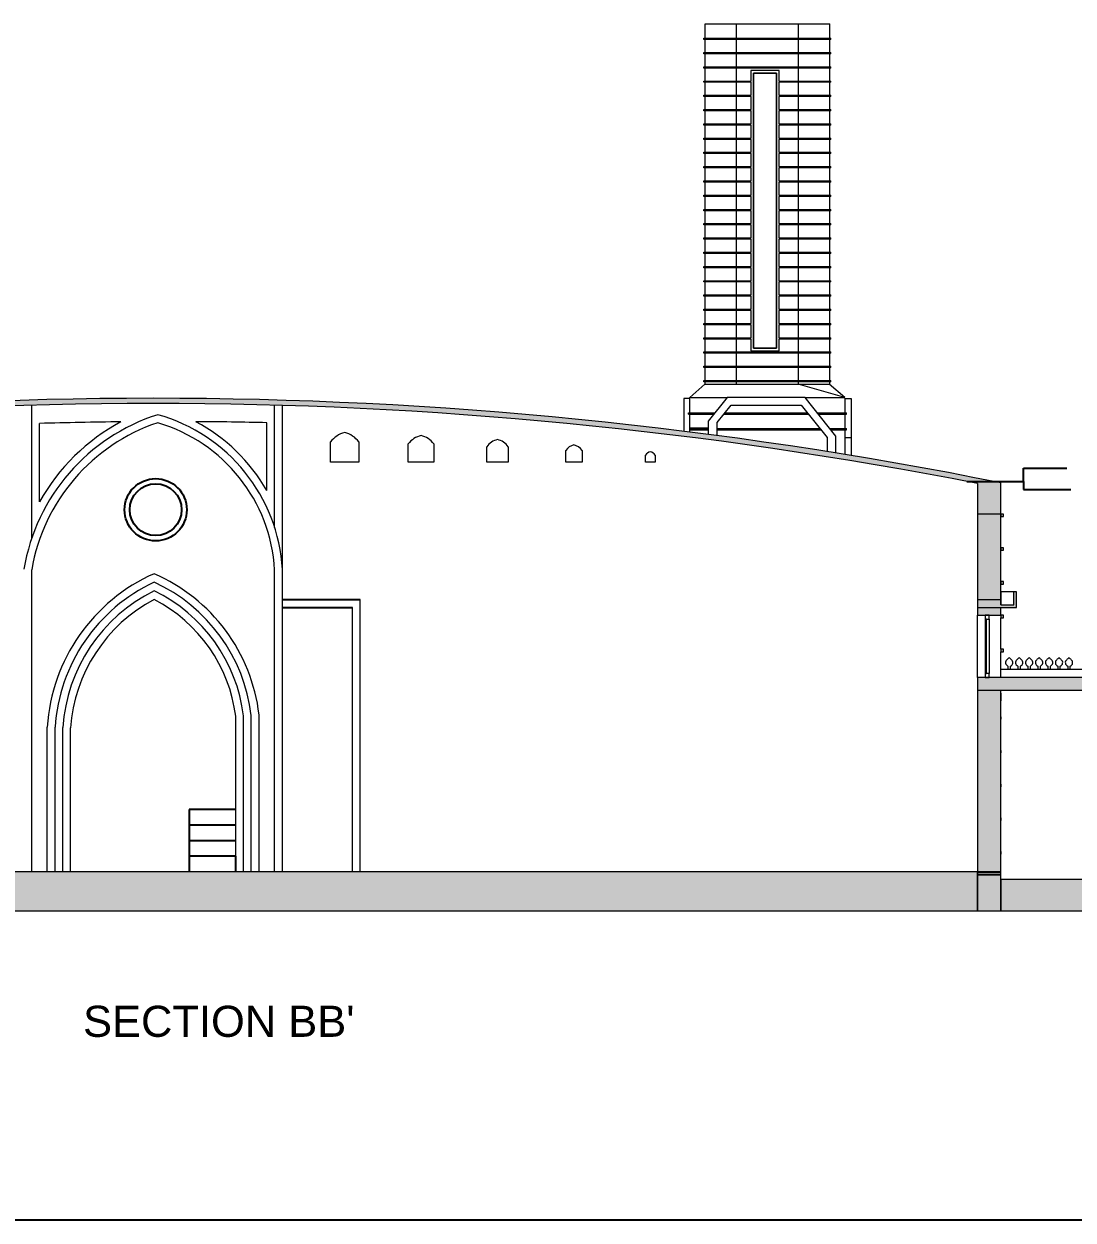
# Model space of a CAD drawing. Header units: inches. Extents: x -6210 to 141093, y -2740 to 21225.
# Drawn here: x 102731 to 103540, y 3540 to 4463 of the extents above; entities that cross this region are included whole.
import ezdxf

# ---------------------------------------------------------------- set-up
doc = ezdxf.new("R2010")
doc.units = ezdxf.units.IN
doc.header["$LTSCALE"] = 100
doc.header["$MEASUREMENT"] = 0
doc.layers.add('1text', color=6, linetype='Continuous')
doc.layers.add('walls', color=1, linetype='Continuous')
for name, color, linetype, true_color in [('BRICK HATCH', 7, 'Continuous', 0xf90105), ('CONCRETE HATCH', 7, 'Continuous', 0xb0b0b0), ('FACADE HTCH', 7, 'Continuous', 0xfafd68), ('FLOOR HATCH', 7, 'Continuous', 0xaef86d)]:
    doc.layers.add(name, color=color, linetype=linetype, true_color=true_color)
doc.styles.get("Standard").update_dxf_attribs({"font": 'arial.ttf', "height": 4})

msp = doc.modelspace()

# ---------------------------------------------------------------- hatches: boundary and pattern name
at = {"layer": 'BRICK HATCH'}
h = msp.add_hatch(color=256, dxfattribs=at)
h.dxf.hatch_style = 1
h.paths.add_polyline_path([(103484.37275, 4085.01568), (103466.37275, 4085.01568), (103466.37275, 4019.01568), (103484.37275, 4019.01568), (103484.37275, 4025.01568)])
h.paths.add_polyline_path([(103484.37275, 3948.91036), (103466.37275, 3948.91036), (103466.37275, 3809.01568), (103484.37275, 3809.01568)])
h.paths.add_polyline_path([(103484.37275, 3803.01568), (103484.37275, 3807.01568), (103466.37275, 3807.01568), (103466.37275, 3779.01568), (103484.37275, 3779.01568)])
at = {"layer": 'CONCRETE HATCH'}
h = msp.add_hatch(color=256, dxfattribs=at)
h.dxf.hatch_style = 1
h.paths.add_polyline_path([(102194.37275, 4108.5161, -0.097105038), (103466.37275, 4108.5161), (103466.37275, 4085.01568), (103484.37275, 4085.01568), (103484.37275, 4109.01568, 0.099784742), (102176.37275, 4109.01568), (102176.37275, 4096.78152), (102176.37275, 4085.01568), (102194.37275, 4085.01568)])
h = msp.add_hatch(color=256, dxfattribs=at)
h.dxf.hatch_style = 1
h.paths.add_polyline_path([(102194.37275, 4019.01568), (102176.37275, 4019.01568), (102176.37275, 4015.01568), (102172.40621, 4015.01568), (102172.40621, 4025.01568), (102170.40621, 4025.01568), (102170.40621, 4013.01568), (102194.37275, 4013.01568)])
h.paths.add_polyline_path([(103496.37275, 4025.01568), (103494.37275, 4025.01568), (103494.37275, 4015.01568), (103484.37275, 4015.01568), (103484.37275, 4019.01568), (103466.37275, 4019.01568), (103466.37275, 4013.01568), (103496.37275, 4013.01568)])
h = msp.add_hatch(color=256, dxfattribs=at)
h.dxf.hatch_style = 1
h.paths.add_polyline_path([(103484.37275, 4013.01568), (103466.37275, 4013.01568), (103466.37275, 4007.01568), (103484.37275, 4007.01568)])
h.paths.add_polyline_path([(102194.37275, 4013.01568), (102176.37275, 4013.01568), (102176.37275, 4007.01568), (102194.37275, 4007.01568)])
h = msp.add_hatch(color=256, dxfattribs=at)
h.dxf.hatch_style = 1
h.paths.add_polyline_path([(103853.37275, 3954.51705), (103852.87457, 3954.51705), (103851.37457, 3954.51705), (103850.37275, 3954.51705), (103850.37275, 3958.91036), (103466.37275, 3958.91036), (103466.37275, 3948.91036), (103853.37275, 3948.91036), (103851.9401, 3949.29936), (103851.9401, 3952.29936), (103853.37275, 3952.29936)])
h = msp.add_hatch(color=256, dxfattribs=at)
h.dxf.hatch_style = 1
h.paths.add_polyline_path([(103484.37275, 3809.01568), (103466.37275, 3809.01568), (103466.37275, 3807.01568), (103484.37275, 3807.01568)])
h.paths.add_polyline_path([(103851.9401, 3802.29936), (103853.37275, 3802.29936), (103853.37275, 3803.01568), (103844.37275, 3803.01568), (103844.37275, 3801.01568), (103851.9401, 3801.01568)])
h.paths.add_polyline_path([(103844.37275, 3801.01568), (103844.37275, 3803.01568), (103843.37275, 3803.01568), (103843.37275, 3788.79936), (103844.37275, 3788.79936)])
h.paths.add_polyline_path([(103853.37275, 3788.79936), (103850.37275, 3788.79936), (103844.37275, 3788.79936), (103844.37275, 3787.29936), (103853.37275, 3787.29936)])
h.paths.add_polyline_path([(103844.37275, 3788.79936), (103843.37275, 3788.79936), (103843.37275, 3787.29936), (103844.37275, 3787.29936)])
at = {"layer": 'FACADE HTCH'}
h = msp.add_hatch(color=256, dxfattribs=at)
h.dxf.hatch_style = 1
h.paths.add_polyline_path([(102176.37275, 3953.01568), (102170.40621, 3953.01568), (102170.40621, 3941.01568), (102176.37275, 3941.01568)])
h.paths.add_polyline_path([(102176.37275, 3954.68577), (102174.2318, 3954.68577), (102174.2318, 3953.01568), (102176.37275, 3953.01568)])
h.paths.add_polyline_path([(102176.37275, 3980.68577), (102174.2318, 3980.68577), (102174.2318, 3978.68577), (102176.37275, 3978.68577)])
h.paths.add_polyline_path([(102176.37275, 4007.01568), (102174.2318, 4007.01568), (102174.2318, 4005.01568), (102176.37275, 4005.01568)])
h.paths.add_polyline_path([(102176.37275, 4033.01568), (102174.2318, 4033.01568), (102174.2318, 4031.01568), (102176.37275, 4031.01568)])
h.paths.add_polyline_path([(102176.37275, 4059.01568), (102174.2318, 4059.01568), (102174.2318, 4057.01568), (102176.37275, 4057.01568)])
h.paths.add_polyline_path([(102176.37275, 4085.01568), (102174.2318, 4085.01568), (102174.2318, 4083.01568), (102176.37275, 4083.01568)])
h.paths.add_polyline_path([(103486.5137, 4085.01568), (103484.37275, 4085.01568), (103484.37275, 4083.01568), (103486.5137, 4083.01568)])
h.paths.add_polyline_path([(103486.5137, 4059.01568), (103484.37275, 4059.01568), (103484.37275, 4057.01568), (103486.5137, 4057.01568)])
h.paths.add_polyline_path([(103486.5137, 4033.01568), (103484.37275, 4033.01568), (103484.37275, 4031.01568), (103486.5137, 4031.01568)])
h.paths.add_polyline_path([(103486.5137, 4007.01568), (103484.37275, 4007.01568), (103484.37275, 4005.01568), (103486.5137, 4005.01568)])
h.paths.add_polyline_path([(103486.5137, 3980.68577), (103484.37275, 3980.68577), (103484.37275, 3978.68577), (103486.5137, 3978.68577)])
at = {"layer": 'FLOOR HATCH'}
h = msp.add_hatch(color=256, dxfattribs=at)
h.dxf.hatch_style = 1
h.paths.add_polyline_path([(103466.37275, 3809.01568), (102194.37275, 3809.01568), (102194.37275, 3779.01568), (103466.37275, 3779.01568)])
h.paths.add_polyline_path([(103843.37275, 3803.01568), (103484.37275, 3803.01568), (103484.37275, 3779.01568), (103844.37275, 3779.01568), (103844.37275, 3787.29936), (103843.37275, 3787.29936)])
h.paths.add_polyline_path([(102176.37275, 3803.01568), (101859.37275, 3803.01568), (101859.37275, 3787.01568), (101858.37275, 3779.01568), (102176.37275, 3779.01568)])

# ---------------------------------------------------------------- linework, layer by layer
msp.add_lwpolyline([(101664.25189, 5114.68925), (104045.85323, 5114.68925), (104045.85323, 3540.36414), (101664.25189, 3540.36414)], close=True)
at = {"layer": '1text'}
for p, q in [((103501.7415, 4110.14591), (103501.7415, 4120.49694)), ((103501.7415, 4120.49694), (103535.29603, 4120.49694)), ((103458.00274, 4110.14591), (103501.7415, 4110.14591)), ((103501.7415, 4110.14591), (103501.7415, 4103.91201)), ((103501.7415, 4103.91201), (103538.28602, 4103.91201))]:
    msp.add_line(p, q, dxfattribs=at)
msp.add_lwpolyline([(103332.44747, 3784.03784, 0, 0, 0), (103332.44747, 3780.45239, 0, 3.58544, 0), (103332.44747, 3784.03784, 3.58544, 3.58544, 0)], format="xyseb", dxfattribs=at)
at = {"layer": 'walls', "linetype": 'Continuous', "lineweight": 0, "extrusion": (0, 1, 0)}
for p, q in [((103256.2814, 4463.01568), (103280.2814, 4463.01568)), ((103256.2814, 4452.01568), (103256.2814, 4463.01568)), ((103274.2814, 4463.12388), (103274.2814, 4463.01568)), ((103280.2814, 4463.01568), (103328.2814, 4463.01568)), ((103280.2814, 4452.01568), (103280.2814, 4463.01568)), ((103328.2814, 4463.01568), (103352.2814, 4463.01568)), ((103328.2814, 4452.01568), (103328.2814, 4463.01568)), ((103334.2814, 4463.12388), (103334.2814, 4463.01568)), ((103352.2814, 4452.01568), (103352.2814, 4463.01568)), ((103255.2814, 4452.01568), (103279.86719, 4452.01568)), ((103255.2814, 4451.01568), (103255.2814, 4452.01568)), ((103279.86719, 4451.01568), (103255.2814, 4451.01568)), ((103256.2814, 4441.01568), (103256.2814, 4451.01568)), ((103279.86719, 4452.01568), (103328.69562, 4452.01568)), ((103279.86719, 4451.01568), (103279.86719, 4452.01568)), ((103328.69562, 4451.01568), (103279.86719, 4451.01568)), ((103280.2814, 4441.01568), (103280.2814, 4451.01568)), ((103328.2814, 4441.01568), (103328.2814, 4451.01568)), ((103328.69562, 4452.01568), (103353.2814, 4452.01568)), ((103328.69562, 4451.01568), (103328.69562, 4452.01568)), ((103353.2814, 4451.01568), (103328.69562, 4451.01568)), ((103352.2814, 4441.01568), (103352.2814, 4451.01568)), ((103353.2814, 4451.01568), (103353.2814, 4452.01568)), ((103255.2814, 4441.01568), (103279.86719, 4441.01568)), ((103255.2814, 4440.01568), (103255.2814, 4441.01568)), ((103279.86719, 4440.01568), (103255.2814, 4440.01568)), ((103256.2814, 4430.01568), (103256.2814, 4440.01568)), ((103279.86719, 4441.01568), (103328.69562, 4441.01568)), ((103279.86719, 4440.01568), (103279.86719, 4441.01568)), ((103328.69562, 4440.01568), (103279.86719, 4440.01568)), ((103280.2814, 4430.01568), (103280.2814, 4440.01568)), ((103328.2814, 4430.01568), (103328.2814, 4440.01568)), ((103328.69562, 4441.01568), (103353.2814, 4441.01568)), ((103328.69562, 4440.01568), (103328.69562, 4441.01568)), ((103353.2814, 4440.01568), (103328.69562, 4440.01568)), ((103352.2814, 4430.01568), (103352.2814, 4440.01568)), ((103353.2814, 4440.01568), (103353.2814, 4441.01568)), ((103255.2814, 4430.01568), (103279.86719, 4430.01568)), ((103255.2814, 4429.01568), (103255.2814, 4430.01568)), ((103279.86719, 4429.01568), (103255.2814, 4429.01568)), ((103256.2814, 4419.01568), (103256.2814, 4429.01568)), ((103279.86719, 4430.01568), (103328.69562, 4430.01568)), ((103279.86719, 4429.01568), (103279.86719, 4430.01568)), ((103328.69562, 4429.01568), (103279.86719, 4429.01568)), ((103280.2814, 4419.01568), (103280.2814, 4429.01568)), ((103328.2814, 4419.01568), (103328.2814, 4429.01568)), ((103328.69562, 4430.01568), (103353.2814, 4430.01568)), ((103328.69562, 4429.01568), (103328.69562, 4430.01568)), ((103353.2814, 4429.01568), (103328.69562, 4429.01568)), ((103352.2814, 4419.01568), (103352.2814, 4429.01568)), ((103353.2814, 4429.01568), (103353.2814, 4430.01568)), ((103313.23571, 4427.01568), (103291.56553, 4427.01568)), ((103291.56553, 4427.01568), (103291.56553, 4419.01568)), ((103293.56553, 4425.01568), (103311.23571, 4425.01568)), ((103293.56553, 4213.01568), (103293.56553, 4425.01568)), ((103311.23571, 4425.01568), (103293.56553, 4425.01568)), ((103293.56553, 4425.01568), (103293.56553, 4213.01568)), ((103311.23571, 4425.01568), (103311.23571, 4213.01568)), ((103311.23571, 4213.01568), (103311.23571, 4425.01568)), ((103313.23571, 4419.01568), (103313.23571, 4427.01568)), ((103255.2814, 4418.01568), (103255.2814, 4419.01568)), ((103255.2814, 4419.01568), (103279.86719, 4419.01568)), ((103279.86719, 4418.01568), (103255.2814, 4418.01568)), ((103256.2814, 4408.01568), (103256.2814, 4418.01568)), ((103279.86719, 4418.01568), (103279.86719, 4419.01568)), ((103279.86719, 4419.01568), (103291.56553, 4419.01568)), ((103291.56553, 4418.01568), (103279.86719, 4418.01568)), ((103280.2814, 4408.01568), (103280.2814, 4418.01568)), ((103291.56553, 4418.01568), (103291.56553, 4419.01568)), ((103291.56553, 4418.01568), (103291.56553, 4408.01568)), ((103313.23571, 4419.01568), (103328.69562, 4419.01568)), ((103313.23571, 4419.01568), (103313.23571, 4418.01568)), ((103328.69562, 4418.01568), (103313.23571, 4418.01568)), ((103313.23571, 4408.01568), (103313.23571, 4418.01568)), ((103328.2814, 4408.01568), (103328.2814, 4418.01568)), ((103328.69562, 4419.01568), (103353.2814, 4419.01568)), ((103328.69562, 4418.01568), (103328.69562, 4419.01568)), ((103353.2814, 4418.01568), (103328.69562, 4418.01568)), ((103352.2814, 4408.01568), (103352.2814, 4418.01568)), ((103353.2814, 4418.01568), (103353.2814, 4419.01568)), ((103255.2814, 4407.01568), (103255.2814, 4408.01568)), ((103255.2814, 4408.01568), (103279.86719, 4408.01568)), ((103279.86719, 4407.01568), (103255.2814, 4407.01568)), ((103256.2814, 4397.01568), (103256.2814, 4407.01568)), ((103279.86719, 4407.01568), (103279.86719, 4408.01568)), ((103279.86719, 4408.01568), (103291.56553, 4408.01568)), ((103291.56553, 4407.01568), (103279.86719, 4407.01568)), ((103280.2814, 4397.01568), (103280.2814, 4407.01568)), ((103291.56553, 4407.01568), (103291.56553, 4408.01568)), ((103291.56553, 4407.01568), (103291.56553, 4397.01568)), ((103313.23571, 4408.01568), (103328.69562, 4408.01568)), ((103313.23571, 4408.01568), (103313.23571, 4407.01568)), ((103328.69562, 4407.01568), (103313.23571, 4407.01568)), ((103313.23571, 4397.01568), (103313.23571, 4407.01568)), ((103328.2814, 4397.01568), (103328.2814, 4407.01568)), ((103328.69562, 4408.01568), (103353.2814, 4408.01568)), ((103328.69562, 4407.01568), (103328.69562, 4408.01568)), ((103353.2814, 4407.01568), (103328.69562, 4407.01568)), ((103352.2814, 4397.01568), (103352.2814, 4407.01568)), ((103353.2814, 4407.01568), (103353.2814, 4408.01568)), ((103255.2814, 4396.01568), (103255.2814, 4397.01568)), ((103255.2814, 4397.01568), (103279.86719, 4397.01568)), ((103279.86719, 4396.01568), (103255.2814, 4396.01568)), ((103256.2814, 4386.01568), (103256.2814, 4396.01568)), ((103279.86719, 4396.01568), (103279.86719, 4397.01568)), ((103279.86719, 4397.01568), (103291.56553, 4397.01568)), ((103291.56553, 4396.01568), (103279.86719, 4396.01568)), ((103280.2814, 4386.01568), (103280.2814, 4396.01568)), ((103291.56553, 4396.01568), (103291.56553, 4397.01568)), ((103291.56553, 4396.01568), (103291.56553, 4386.01568)), ((103313.23571, 4397.01568), (103328.69562, 4397.01568)), ((103313.23571, 4397.01568), (103313.23571, 4396.01568)), ((103328.69562, 4396.01568), (103313.23571, 4396.01568)), ((103313.23571, 4386.01568), (103313.23571, 4396.01568)), ((103328.2814, 4386.01568), (103328.2814, 4396.01568)), ((103328.69562, 4397.01568), (103353.2814, 4397.01568)), ((103328.69562, 4396.01568), (103328.69562, 4397.01568)), ((103353.2814, 4396.01568), (103328.69562, 4396.01568)), ((103352.2814, 4386.01568), (103352.2814, 4396.01568)), ((103353.2814, 4396.01568), (103353.2814, 4397.01568)), ((103255.2814, 4385.01568), (103255.2814, 4386.01568)), ((103255.2814, 4386.01568), (103279.86719, 4386.01568)), ((103279.86719, 4385.01568), (103255.2814, 4385.01568)), ((103256.2814, 4375.01568), (103256.2814, 4385.01568)), ((103279.86719, 4385.01568), (103279.86719, 4386.01568)), ((103279.86719, 4386.01568), (103291.56553, 4386.01568)), ((103291.56553, 4385.01568), (103279.86719, 4385.01568)), ((103280.2814, 4375.01568), (103280.2814, 4385.01568)), ((103291.56553, 4385.01568), (103291.56553, 4386.01568)), ((103291.56553, 4385.01568), (103291.56553, 4375.01568)), ((103313.23571, 4386.01568), (103328.69562, 4386.01568)), ((103313.23571, 4386.01568), (103313.23571, 4385.01568)), ((103328.69562, 4385.01568), (103313.23571, 4385.01568)), ((103313.23571, 4375.01568), (103313.23571, 4385.01568)), ((103328.2814, 4375.01568), (103328.2814, 4385.01568)), ((103328.69562, 4386.01568), (103353.2814, 4386.01568)), ((103328.69562, 4385.01568), (103328.69562, 4386.01568)), ((103353.2814, 4385.01568), (103328.69562, 4385.01568)), ((103352.2814, 4375.01568), (103352.2814, 4385.01568)), ((103353.2814, 4385.01568), (103353.2814, 4386.01568)), ((103255.2814, 4374.01568), (103255.2814, 4375.01568)), ((103255.2814, 4375.01568), (103279.86719, 4375.01568)), ((103279.86719, 4374.01568), (103255.2814, 4374.01568)), ((103256.2814, 4364.01568), (103256.2814, 4374.01568)), ((103279.86719, 4374.01568), (103279.86719, 4375.01568)), ((103279.86719, 4375.01568), (103291.56553, 4375.01568)), ((103291.56553, 4374.01568), (103279.86719, 4374.01568)), ((103280.2814, 4364.01568), (103280.2814, 4374.01568)), ((103291.56553, 4374.01568), (103291.56553, 4375.01568)), ((103291.56553, 4374.01568), (103291.56553, 4364.01568)), ((103313.23571, 4375.01568), (103328.69562, 4375.01568)), ((103313.23571, 4375.01568), (103313.23571, 4374.01568)), ((103328.69562, 4374.01568), (103313.23571, 4374.01568)), ((103313.23571, 4364.01568), (103313.23571, 4374.01568)), ((103328.2814, 4364.01568), (103328.2814, 4374.01568)), ((103328.69562, 4375.01568), (103353.2814, 4375.01568)), ((103328.69562, 4374.01568), (103328.69562, 4375.01568)), ((103353.2814, 4374.01568), (103328.69562, 4374.01568)), ((103352.2814, 4364.01568), (103352.2814, 4374.01568)), ((103353.2814, 4374.01568), (103353.2814, 4375.01568)), ((103255.2814, 4363.01568), (103255.2814, 4364.01568)), ((103255.2814, 4364.01568), (103279.86719, 4364.01568)), ((103279.86719, 4363.01568), (103255.2814, 4363.01568)), ((103256.2814, 4353.01568), (103256.2814, 4363.01568)), ((103279.86719, 4363.01568), (103279.86719, 4364.01568)), ((103279.86719, 4364.01568), (103291.56553, 4364.01568)), ((103291.56553, 4363.01568), (103279.86719, 4363.01568)), ((103280.2814, 4353.01568), (103280.2814, 4363.01568)), ((103291.56553, 4363.01568), (103291.56553, 4364.01568)), ((103291.56553, 4363.01568), (103291.56553, 4353.01568)), ((103313.23571, 4364.01568), (103328.69562, 4364.01568)), ((103313.23571, 4364.01568), (103313.23571, 4363.01568)), ((103328.69562, 4363.01568), (103313.23571, 4363.01568)), ((103313.23571, 4353.01568), (103313.23571, 4363.01568)), ((103328.2814, 4353.01568), (103328.2814, 4363.01568)), ((103328.69562, 4364.01568), (103353.2814, 4364.01568)), ((103328.69562, 4363.01568), (103328.69562, 4364.01568)), ((103353.2814, 4363.01568), (103328.69562, 4363.01568)), ((103352.2814, 4353.01568), (103352.2814, 4363.01568)), ((103353.2814, 4363.01568), (103353.2814, 4364.01568)), ((103255.2814, 4352.01568), (103255.2814, 4353.01568)), ((103255.2814, 4353.01568), (103279.86719, 4353.01568)), ((103279.86719, 4352.01568), (103255.2814, 4352.01568)), ((103256.2814, 4342.01568), (103256.2814, 4352.01568)), ((103279.86719, 4352.01568), (103279.86719, 4353.01568)), ((103279.86719, 4353.01568), (103291.56553, 4353.01568)), ((103291.56553, 4352.01568), (103279.86719, 4352.01568)), ((103280.2814, 4342.01568), (103280.2814, 4352.01568)), ((103291.56553, 4352.01568), (103291.56553, 4353.01568)), ((103291.56553, 4352.01568), (103291.56553, 4342.01568)), ((103313.23571, 4353.01568), (103328.69562, 4353.01568)), ((103313.23571, 4353.01568), (103313.23571, 4352.01568)), ((103328.69562, 4352.01568), (103313.23571, 4352.01568)), ((103313.23571, 4342.01568), (103313.23571, 4352.01568)), ((103328.2814, 4342.01568), (103328.2814, 4352.01568)), ((103328.69562, 4353.01568), (103353.2814, 4353.01568)), ((103328.69562, 4352.01568), (103328.69562, 4353.01568)), ((103353.2814, 4352.01568), (103328.69562, 4352.01568)), ((103352.2814, 4342.01568), (103352.2814, 4352.01568)), ((103353.2814, 4352.01568), (103353.2814, 4353.01568)), ((103255.2814, 4341.01568), (103255.2814, 4342.01568)), ((103255.2814, 4342.01568), (103279.86719, 4342.01568)), ((103279.86719, 4341.01568), (103255.2814, 4341.01568)), ((103256.2814, 4331.01568), (103256.2814, 4341.01568)), ((103279.86719, 4341.01568), (103279.86719, 4342.01568)), ((103279.86719, 4342.01568), (103291.56553, 4342.01568)), ((103291.56553, 4341.01568), (103279.86719, 4341.01568)), ((103280.2814, 4331.01568), (103280.2814, 4341.01568)), ((103291.56553, 4341.01568), (103291.56553, 4342.01568)), ((103291.56553, 4341.01568), (103291.56553, 4331.01568)), ((103313.23571, 4342.01568), (103328.69562, 4342.01568)), ((103313.23571, 4342.01568), (103313.23571, 4341.01568)), ((103328.69562, 4341.01568), (103313.23571, 4341.01568)), ((103313.23571, 4331.01568), (103313.23571, 4341.01568)), ((103328.2814, 4331.01568), (103328.2814, 4341.01568)), ((103328.69562, 4342.01568), (103353.2814, 4342.01568)), ((103328.69562, 4341.01568), (103328.69562, 4342.01568)), ((103353.2814, 4341.01568), (103328.69562, 4341.01568)), ((103352.2814, 4331.01568), (103352.2814, 4341.01568)), ((103353.2814, 4341.01568), (103353.2814, 4342.01568)), ((103255.2814, 4330.01568), (103255.2814, 4331.01568)), ((103255.2814, 4331.01568), (103279.86719, 4331.01568)), ((103279.86719, 4330.01568), (103255.2814, 4330.01568)), ((103256.2814, 4320.01568), (103256.2814, 4330.01568)), ((103279.86719, 4330.01568), (103279.86719, 4331.01568)), ((103279.86719, 4331.01568), (103291.56553, 4331.01568)), ((103291.56553, 4330.01568), (103279.86719, 4330.01568)), ((103280.2814, 4320.01568), (103280.2814, 4330.01568)), ((103291.56553, 4330.01568), (103291.56553, 4331.01568)), ((103291.56553, 4330.01568), (103291.56553, 4320.01568)), ((103313.23571, 4331.01568), (103328.69562, 4331.01568)), ((103313.23571, 4331.01568), (103313.23571, 4330.01568)), ((103328.69562, 4330.01568), (103313.23571, 4330.01568)), ((103313.23571, 4320.01568), (103313.23571, 4330.01568)), ((103328.2814, 4320.01568), (103328.2814, 4330.01568)), ((103328.69562, 4331.01568), (103353.2814, 4331.01568)), ((103328.69562, 4330.01568), (103328.69562, 4331.01568)), ((103353.2814, 4330.01568), (103328.69562, 4330.01568)), ((103352.2814, 4320.01568), (103352.2814, 4330.01568)), ((103353.2814, 4330.01568), (103353.2814, 4331.01568)), ((103255.2814, 4319.01568), (103255.2814, 4320.01568)), ((103255.2814, 4320.01568), (103279.86719, 4320.01568)), ((103279.86719, 4319.01568), (103255.2814, 4319.01568)), ((103256.2814, 4309.01568), (103256.2814, 4319.01568)), ((103279.86719, 4319.01568), (103279.86719, 4320.01568)), ((103279.86719, 4320.01568), (103291.56553, 4320.01568)), ((103291.56553, 4319.01568), (103279.86719, 4319.01568)), ((103280.2814, 4309.01568), (103280.2814, 4319.01568)), ((103291.56553, 4319.01568), (103291.56553, 4320.01568)), ((103291.56553, 4319.01568), (103291.56553, 4309.01568)), ((103313.23571, 4320.01568), (103328.69562, 4320.01568)), ((103313.23571, 4320.01568), (103313.23571, 4319.01568)), ((103328.69562, 4319.01568), (103313.23571, 4319.01568)), ((103313.23571, 4309.01568), (103313.23571, 4319.01568)), ((103328.2814, 4309.01568), (103328.2814, 4319.01568)), ((103328.69562, 4320.01568), (103353.2814, 4320.01568)), ((103328.69562, 4319.01568), (103328.69562, 4320.01568)), ((103353.2814, 4319.01568), (103328.69562, 4319.01568)), ((103352.2814, 4309.01568), (103352.2814, 4319.01568)), ((103353.2814, 4319.01568), (103353.2814, 4320.01568)), ((103255.2814, 4308.01568), (103255.2814, 4309.01568)), ((103255.2814, 4309.01568), (103279.86719, 4309.01568)), ((103279.86719, 4308.01568), (103255.2814, 4308.01568)), ((103256.2814, 4298.01568), (103256.2814, 4308.01568)), ((103279.86719, 4308.01568), (103279.86719, 4309.01568)), ((103279.86719, 4309.01568), (103291.56553, 4309.01568)), ((103291.56553, 4308.01568), (103279.86719, 4308.01568)), ((103280.2814, 4298.01568), (103280.2814, 4308.01568)), ((103291.56553, 4308.01568), (103291.56553, 4309.01568)), ((103291.56553, 4308.01568), (103291.56553, 4298.01568)), ((103313.23571, 4309.01568), (103328.69562, 4309.01568)), ((103313.23571, 4309.01568), (103313.23571, 4308.01568)), ((103328.69562, 4308.01568), (103313.23571, 4308.01568)), ((103313.23571, 4298.01568), (103313.23571, 4308.01568)), ((103328.2814, 4298.01568), (103328.2814, 4308.01568)), ((103328.69562, 4309.01568), (103353.2814, 4309.01568)), ((103328.69562, 4308.01568), (103328.69562, 4309.01568)), ((103353.2814, 4308.01568), (103328.69562, 4308.01568)), ((103352.2814, 4298.01568), (103352.2814, 4308.01568)), ((103353.2814, 4308.01568), (103353.2814, 4309.01568)), ((103255.2814, 4297.01568), (103255.2814, 4298.01568)), ((103255.2814, 4298.01568), (103279.86719, 4298.01568)), ((103279.86719, 4297.01568), (103255.2814, 4297.01568)), ((103256.2814, 4287.01568), (103256.2814, 4297.01568)), ((103279.86719, 4297.01568), (103279.86719, 4298.01568)), ((103279.86719, 4298.01568), (103291.56553, 4298.01568)), ((103291.56553, 4297.01568), (103279.86719, 4297.01568)), ((103280.2814, 4287.01568), (103280.2814, 4297.01568)), ((103291.56553, 4297.01568), (103291.56553, 4298.01568)), ((103291.56553, 4297.01568), (103291.56553, 4287.01568)), ((103313.23571, 4298.01568), (103328.69562, 4298.01568)), ((103313.23571, 4298.01568), (103313.23571, 4297.01568)), ((103328.69562, 4297.01568), (103313.23571, 4297.01568)), ((103313.23571, 4287.01568), (103313.23571, 4297.01568)), ((103328.2814, 4287.01568), (103328.2814, 4297.01568)), ((103328.69562, 4298.01568), (103353.2814, 4298.01568)), ((103328.69562, 4297.01568), (103328.69562, 4298.01568)), ((103353.2814, 4297.01568), (103328.69562, 4297.01568)), ((103352.2814, 4287.01568), (103352.2814, 4297.01568)), ((103353.2814, 4297.01568), (103353.2814, 4298.01568)), ((103255.2814, 4286.01568), (103255.2814, 4287.01568)), ((103255.2814, 4287.01568), (103279.86719, 4287.01568)), ((103279.86719, 4286.01568), (103255.2814, 4286.01568)), ((103256.2814, 4276.01568), (103256.2814, 4286.01568)), ((103279.86719, 4286.01568), (103279.86719, 4287.01568)), ((103279.86719, 4287.01568), (103291.56553, 4287.01568)), ((103291.56553, 4286.01568), (103279.86719, 4286.01568)), ((103280.2814, 4276.01568), (103280.2814, 4286.01568)), ((103291.56553, 4286.01568), (103291.56553, 4287.01568)), ((103291.56553, 4286.01568), (103291.56553, 4276.01568)), ((103313.23571, 4287.01568), (103328.69562, 4287.01568)), ((103313.23571, 4287.01568), (103313.23571, 4286.01568)), ((103328.69562, 4286.01568), (103313.23571, 4286.01568)), ((103313.23571, 4276.01568), (103313.23571, 4286.01568)), ((103328.2814, 4276.01568), (103328.2814, 4286.01568)), ((103328.69562, 4287.01568), (103353.2814, 4287.01568)), ((103328.69562, 4286.01568), (103328.69562, 4287.01568)), ((103353.2814, 4286.01568), (103328.69562, 4286.01568)), ((103352.2814, 4276.01568), (103352.2814, 4286.01568)), ((103353.2814, 4286.01568), (103353.2814, 4287.01568)), ((103255.2814, 4275.01568), (103255.2814, 4276.01568)), ((103255.2814, 4276.01568), (103279.86719, 4276.01568)), ((103279.86719, 4275.01568), (103255.2814, 4275.01568)), ((103256.2814, 4265.01568), (103256.2814, 4275.01568)), ((103279.86719, 4275.01568), (103279.86719, 4276.01568)), ((103279.86719, 4276.01568), (103291.56553, 4276.01568)), ((103291.56553, 4275.01568), (103279.86719, 4275.01568)), ((103280.2814, 4265.01568), (103280.2814, 4275.01568)), ((103291.56553, 4275.01568), (103291.56553, 4276.01568)), ((103291.56553, 4275.01568), (103291.56553, 4265.01568)), ((103313.23571, 4276.01568), (103328.69562, 4276.01568)), ((103313.23571, 4276.01568), (103313.23571, 4275.01568)), ((103328.69562, 4275.01568), (103313.23571, 4275.01568)), ((103313.23571, 4265.01568), (103313.23571, 4275.01568)), ((103328.2814, 4265.01568), (103328.2814, 4275.01568)), ((103328.69562, 4276.01568), (103353.2814, 4276.01568)), ((103328.69562, 4275.01568), (103328.69562, 4276.01568)), ((103353.2814, 4275.01568), (103328.69562, 4275.01568)), ((103352.2814, 4265.01568), (103352.2814, 4275.01568)), ((103353.2814, 4275.01568), (103353.2814, 4276.01568)), ((103255.2814, 4264.01568), (103255.2814, 4265.01568)), ((103255.2814, 4265.01568), (103279.86719, 4265.01568)), ((103279.86719, 4264.01568), (103255.2814, 4264.01568)), ((103256.2814, 4254.01568), (103256.2814, 4264.01568)), ((103279.86719, 4264.01568), (103279.86719, 4265.01568)), ((103279.86719, 4265.01568), (103291.56553, 4265.01568)), ((103291.56553, 4264.01568), (103279.86719, 4264.01568)), ((103280.2814, 4254.01568), (103280.2814, 4264.01568)), ((103291.56553, 4264.01568), (103291.56553, 4265.01568)), ((103291.56553, 4264.01568), (103291.56553, 4254.01568)), ((103313.23571, 4265.01568), (103328.69562, 4265.01568)), ((103313.23571, 4265.01568), (103313.23571, 4264.01568)), ((103328.69562, 4264.01568), (103313.23571, 4264.01568)), ((103313.23571, 4254.01568), (103313.23571, 4264.01568)), ((103328.2814, 4254.01568), (103328.2814, 4264.01568)), ((103328.69562, 4265.01568), (103353.2814, 4265.01568)), ((103328.69562, 4264.01568), (103328.69562, 4265.01568)), ((103353.2814, 4264.01568), (103328.69562, 4264.01568)), ((103352.2814, 4254.01568), (103352.2814, 4264.01568)), ((103353.2814, 4264.01568), (103353.2814, 4265.01568)), ((103255.2814, 4253.01568), (103255.2814, 4254.01568)), ((103255.2814, 4254.01568), (103279.86719, 4254.01568)), ((103279.86719, 4253.01568), (103279.86719, 4254.01568)), ((103279.86719, 4254.01568), (103291.56553, 4254.01568)), ((103291.56553, 4253.01568), (103291.56553, 4254.01568)), ((103313.23571, 4254.01568), (103328.69562, 4254.01568)), ((103313.23571, 4254.01568), (103313.23571, 4253.01568)), ((103328.69562, 4254.01568), (103353.2814, 4254.01568)), ((103328.69562, 4253.01568), (103328.69562, 4254.01568)), ((103353.2814, 4253.01568), (103353.2814, 4254.01568)), ((103279.86719, 4253.01568), (103255.2814, 4253.01568)), ((103256.2814, 4243.01568), (103256.2814, 4253.01568)), ((103291.56553, 4253.01568), (103279.86719, 4253.01568)), ((103280.2814, 4243.01568), (103280.2814, 4253.01568)), ((103291.56553, 4253.01568), (103291.56553, 4243.01568)), ((103328.69562, 4253.01568), (103313.23571, 4253.01568)), ((103313.23571, 4243.01568), (103313.23571, 4253.01568)), ((103328.2814, 4243.01568), (103328.2814, 4253.01568)), ((103353.2814, 4253.01568), (103328.69562, 4253.01568)), ((103352.2814, 4243.01568), (103352.2814, 4253.01568)), ((103255.2814, 4242.01568), (103255.2814, 4243.01568)), ((103255.2814, 4243.01568), (103279.86719, 4243.01568)), ((103279.86719, 4242.01568), (103255.2814, 4242.01568)), ((103256.2814, 4232.01568), (103256.2814, 4242.01568)), ((103279.86719, 4242.01568), (103279.86719, 4243.01568)), ((103279.86719, 4243.01568), (103291.56553, 4243.01568)), ((103291.56553, 4242.01568), (103279.86719, 4242.01568)), ((103280.2814, 4232.01568), (103280.2814, 4242.01568)), ((103291.56553, 4242.01568), (103291.56553, 4243.01568)), ((103291.56553, 4242.01568), (103291.56553, 4232.01568)), ((103313.23571, 4243.01568), (103328.69562, 4243.01568)), ((103313.23571, 4243.01568), (103313.23571, 4242.01568)), ((103328.69562, 4242.01568), (103313.23571, 4242.01568)), ((103313.23571, 4232.01568), (103313.23571, 4242.01568)), ((103328.2814, 4232.01568), (103328.2814, 4242.01568)), ((103328.69562, 4243.01568), (103353.2814, 4243.01568)), ((103328.69562, 4242.01568), (103328.69562, 4243.01568)), ((103353.2814, 4242.01568), (103328.69562, 4242.01568)), ((103352.2814, 4232.01568), (103352.2814, 4242.01568)), ((103353.2814, 4242.01568), (103353.2814, 4243.01568)), ((103255.2814, 4231.01568), (103255.2814, 4232.01568)), ((103255.2814, 4232.01568), (103279.86719, 4232.01568)), ((103279.86719, 4231.01568), (103255.2814, 4231.01568)), ((103256.2814, 4221.01568), (103256.2814, 4231.01568)), ((103279.86719, 4231.01568), (103279.86719, 4232.01568)), ((103279.86719, 4232.01568), (103291.56553, 4232.01568)), ((103291.56553, 4231.01568), (103279.86719, 4231.01568)), ((103280.2814, 4221.01568), (103280.2814, 4231.01568)), ((103291.56553, 4231.01568), (103291.56553, 4232.01568)), ((103291.56553, 4231.01568), (103291.56553, 4221.01568)), ((103313.23571, 4232.01568), (103328.69562, 4232.01568)), ((103313.23571, 4232.01568), (103313.23571, 4231.01568)), ((103328.69562, 4231.01568), (103313.23571, 4231.01568)), ((103313.23571, 4221.01568), (103313.23571, 4231.01568)), ((103328.2814, 4221.01568), (103328.2814, 4231.01568)), ((103328.69562, 4232.01568), (103353.2814, 4232.01568)), ((103328.69562, 4231.01568), (103328.69562, 4232.01568)), ((103353.2814, 4231.01568), (103328.69562, 4231.01568)), ((103352.2814, 4221.01568), (103352.2814, 4231.01568)), ((103353.2814, 4231.01568), (103353.2814, 4232.01568)), ((103255.2814, 4220.01568), (103255.2814, 4221.01568)), ((103255.2814, 4221.01568), (103279.86719, 4221.01568)), ((103279.86719, 4220.01568), (103255.2814, 4220.01568)), ((103256.2814, 4210.01568), (103256.2814, 4220.01568)), ((103279.86719, 4220.01568), (103279.86719, 4221.01568)), ((103279.86719, 4221.01568), (103291.56553, 4221.01568)), ((103291.56553, 4220.01568), (103279.86719, 4220.01568)), ((103280.2814, 4210.01568), (103280.2814, 4220.01568)), ((103291.56553, 4220.01568), (103291.56553, 4221.01568)), ((103291.56553, 4220.01568), (103291.56553, 4211.01568)), ((103313.23571, 4221.01568), (103328.69562, 4221.01568)), ((103313.23571, 4221.01568), (103313.23571, 4220.01568)), ((103328.69562, 4220.01568), (103313.23571, 4220.01568)), ((103313.23571, 4211.01568), (103313.23571, 4220.01568)), ((103328.2814, 4210.01568), (103328.2814, 4220.01568)), ((103328.69562, 4221.01568), (103353.2814, 4221.01568)), ((103328.69562, 4220.01568), (103328.69562, 4221.01568)), ((103353.2814, 4220.01568), (103328.69562, 4220.01568)), ((103352.2814, 4210.01568), (103352.2814, 4220.01568)), ((103353.2814, 4220.01568), (103353.2814, 4221.01568)), ((103255.2814, 4210.01568), (103279.86719, 4210.01568)), ((103255.2814, 4209.01568), (103255.2814, 4210.01568)), ((103279.86719, 4209.01568), (103255.2814, 4209.01568)), ((103256.2814, 4199.01568), (103256.2814, 4209.01568)), ((103279.86719, 4210.01568), (103328.69562, 4210.01568)), ((103279.86719, 4209.01568), (103279.86719, 4210.01568)), ((103328.69562, 4209.01568), (103279.86719, 4209.01568)), ((103280.2814, 4199.01568), (103280.2814, 4209.01568)), ((103291.56553, 4211.01568), (103313.23571, 4211.01568)), ((103311.23571, 4213.01568), (103293.56553, 4213.01568)), ((103293.56553, 4213.01568), (103311.23571, 4213.01568)), ((103328.2814, 4199.01568), (103328.2814, 4209.01568)), ((103328.69562, 4210.01568), (103353.2814, 4210.01568)), ((103328.69562, 4209.01568), (103328.69562, 4210.01568)), ((103353.2814, 4209.01568), (103328.69562, 4209.01568)), ((103352.2814, 4199.01568), (103352.2814, 4209.01568)), ((103353.2814, 4209.01568), (103353.2814, 4210.01568)), ((103255.2814, 4199.01568), (103279.86719, 4199.01568)), ((103255.2814, 4198.01568), (103255.2814, 4199.01568)), ((103279.86719, 4199.01568), (103328.69562, 4199.01568)), ((103279.86719, 4198.01568), (103279.86719, 4199.01568)), ((103328.69562, 4199.01568), (103353.2814, 4199.01568)), ((103328.69562, 4198.01568), (103328.69562, 4199.01568)), ((103353.2814, 4198.01568), (103353.2814, 4199.01568)), ((103279.86719, 4198.01568), (103255.2814, 4198.01568)), ((103256.2814, 4188.01568), (103256.2814, 4198.01568)), ((103328.69562, 4198.01568), (103279.86719, 4198.01568)), ((103280.2814, 4188.01568), (103280.2814, 4198.01568)), ((103328.2814, 4188.01568), (103328.2814, 4198.01568)), ((103353.2814, 4198.01568), (103328.69562, 4198.01568)), ((103352.2814, 4188.01568), (103352.2814, 4198.01568)), ((103244.2814, 4175.01568), (103255.92488, 4185.1062)), ((103255.2814, 4188.01568), (103279.86719, 4188.01568)), ((103255.2814, 4187.01568), (103255.2814, 4188.01568)), ((103279.86719, 4187.01568), (103255.2814, 4187.01568)), ((103255.92488, 4185.1062), (103279.71032, 4185.1062)), ((103256.2814, 4185.1062), (103256.2814, 4187.01568)), ((103279.86719, 4188.01568), (103328.69562, 4188.01568)), ((103279.86719, 4187.01568), (103279.86719, 4188.01568)), ((103328.69562, 4187.01568), (103279.86719, 4187.01568)), ((103280.2814, 4185.1062), (103280.2814, 4187.01568)), ((103280.60538, 4185.1062), (103327.92488, 4185.1062)), ((103363.98851, 4175.01568), (103327.92488, 4185.1062)), ((103327.92488, 4185.1062), (103351.92488, 4185.1062)), ((103328.2814, 4185.1062), (103328.2814, 4187.01568)), ((103328.69562, 4188.01568), (103353.2814, 4188.01568)), ((103328.69562, 4187.01568), (103328.69562, 4188.01568)), ((103353.2814, 4187.01568), (103328.69562, 4187.01568)), ((103363.98851, 4175.01568), (103351.92488, 4185.1062)), ((103352.2814, 4184.80799), (103352.2814, 4187.01568)), ((103353.2814, 4187.01568), (103353.2814, 4188.01568)), ((103239.7814, 4174.01568), (103239.7814, 4148.85532)), ((103244.2814, 4174.01568), (103239.7814, 4174.01568)), ((103244.2814, 4163.01568), (103244.2814, 4175.01568)), ((103245.26241, 4175.01568), (103273.2814, 4175.01568)), ((103273.2814, 4175.01568), (103258.64955, 4156.56668)), ((103333.2814, 4175.01568), (103273.2814, 4175.01568)), ((103357.07431, 4145.01568), (103333.2814, 4175.01568)), ((103333.2814, 4175.01568), (103363.98851, 4175.01568)), ((103363.98851, 4174.30858), (103362.2814, 4175.01568)), ((103364.2814, 4174.01568), (103363.98851, 4174.30858)), ((103364.2814, 4174.01568), (103368.7814, 4174.01568)), ((103364.2814, 4163.01568), (103364.2814, 4174.01568)), ((103368.7814, 4174.01568), (103368.7814, 4144.01568)), ((102736.65408, 4066.30998), (102736.65408, 4168.94614)), ((102924.09142, 4074.56399), (102924.09142, 4168.94614)), ((102930.09142, 3809.01568), (102930.09142, 4168.77052)), ((103243.2814, 4163.01568), (103263.76424, 4163.01568)), ((103243.2814, 4162.01568), (103243.2814, 4163.01568)), ((103243.2814, 4162.01568), (103262.97114, 4162.01568)), ((103244.2814, 4148.29123), (103244.2814, 4162.01568)), ((103265.45006, 4155.48556), (103276.18076, 4169.01568)), ((103270.62909, 4162.01568), (103335.93372, 4162.01568)), ((103271.42218, 4163.01568), (103335.14062, 4163.01568)), ((103276.18076, 4169.01568), (103330.38204, 4169.01568)), ((103330.38204, 4169.01568), (103350.2738, 4143.93457)), ((103342.79857, 4163.01568), (103365.2814, 4163.01568)), ((103343.59166, 4162.01568), (103365.2814, 4162.01568)), ((103364.2814, 4151.01568), (103364.2814, 4162.01568)), ((103365.2814, 4162.01568), (103365.2814, 4163.01568)), ((102742.65408, 4094.44846), (102742.65408, 4154.8601)), ((102918.09142, 4103.05582), (102918.09142, 4155.44521)), ((103258.64955, 4156.56668), (103258.64955, 4146.44818)), ((103265.45006, 4145.55355), (103265.45006, 4155.48556)), ((103244.2814, 4150.01568), (103258.64955, 4150.01568)), ((103265.45006, 4151.01568), (103344.65779, 4151.01568)), ((103265.45006, 4150.01568), (103345.45088, 4150.01568)), ((103350.2738, 4143.93457), (103350.2738, 4133.18557)), ((103352.31573, 4151.01568), (103365.2814, 4151.01568)), ((103353.10883, 4150.01568), (103365.2814, 4150.01568)), ((103357.07431, 4132.09662), (103357.07431, 4145.01568)), ((103357.07431, 4142.91475), (103357.07431, 4145.01568)), ((103364.2814, 4130.92673), (103364.2814, 4150.01568)), ((103364.2814, 4144.01568), (103368.7814, 4144.01568)), ((103365.2814, 4150.01568), (103365.2814, 4151.01568)), ((103368.7814, 4144.01568), (103368.7814, 4130.18798)), ((102967.20743, 4124.9997), (102967.20743, 4140.60684)), ((102989.03424, 4140.60684), (102989.03424, 4124.9997)), ((103027.20742, 4124.9997), (103027.20742, 4139.10526)), ((103046.93425, 4139.10526), (103046.93425, 4124.9997)), ((103087.67043, 4124.9997), (103087.67043, 4136.94152)), ((103104.37124, 4136.94152), (103104.37124, 4124.9997)), ((103148.61997, 4124.9997), (103148.61997, 4134.08201)), ((103161.32171, 4134.08201), (103161.32171, 4124.9997)), ((102989.03424, 4124.9997), (102967.20743, 4124.9997)), ((103046.93425, 4124.9997), (103027.20742, 4124.9997)), ((103104.37124, 4124.9997), (103087.67043, 4124.9997)), ((103161.32171, 4124.9997), (103148.61997, 4124.9997)), ((103210.10267, 4124.9997), (103210.10267, 4130.46002)), ((103217.739, 4124.9997), (103210.10267, 4124.9997)), ((103217.739, 4130.46002), (103217.739, 4124.9997)), ((103466.37275, 4108.5161), (103466.37275, 4007.01568)), ((103484.37275, 4015.01568), (103484.37275, 4109.01568)), ((103484.37275, 4085.01568), (103466.37275, 4085.01568)), ((103484.37275, 4085.01568), (103484.37275, 4083.01568)), ((103486.5137, 4085.01568), (103484.37275, 4085.01568)), ((103484.37275, 4083.01568), (103486.5137, 4083.01568)), ((103486.5137, 4083.01568), (103486.5137, 4085.01568)), ((103484.37275, 4059.01568), (103484.37275, 4057.01568)), ((103486.5137, 4059.01568), (103484.37275, 4059.01568)), ((103484.37275, 4057.01568), (103486.5137, 4057.01568)), ((103486.5137, 4057.01568), (103486.5137, 4059.01568)), ((102736.65408, 3809.01568), (102736.65408, 4042.04654)), ((102924.09142, 3809.01568), (102924.09142, 4041.92971)), ((103484.37275, 4033.01568), (103484.37275, 4031.01568)), ((103486.5137, 4033.01568), (103484.37275, 4033.01568)), ((103486.5137, 4031.01568), (103486.5137, 4033.01568)), ((103484.37275, 4031.01568), (103486.5137, 4031.01568)), ((103484.37275, 4025.01568), (103484.37275, 4015.01568)), ((103496.37275, 4025.01568), (103484.37275, 4025.01568)), ((103494.37275, 4015.01568), (103494.37275, 4025.01568)), ((103496.37275, 4013.01568), (103496.37275, 4025.01568)), ((102990.09142, 3809.01568), (102990.09142, 4019.01568)), ((103466.37275, 4019.01568), (103484.37275, 4019.01568)), ((103484.37275, 4015.01568), (103494.37275, 4015.01568)), ((102984.09142, 3809.01568), (102984.09142, 4013.01568)), ((103466.37275, 4013.01568), (103496.37275, 4013.01568)), ((103466.37275, 4007.01568), (103484.37275, 4007.01568)), ((103466.37275, 3959.01568), (103466.37275, 4007.01568)), ((103472.37275, 4007.01568), (103472.37275, 4004.01568)), ((103475.37275, 4007.01568), (103472.37275, 4007.01568)), ((103475.37275, 4004.01568), (103475.37275, 4007.01568)), ((103484.37275, 4007.01568), (103484.37275, 4013.01568)), ((103484.37275, 4007.01568), (103484.37275, 4005.01568)), ((103486.5137, 4007.01568), (103484.37275, 4007.01568)), ((103484.37275, 3980.68577), (103484.37275, 4005.01568)), ((103484.37275, 4005.01568), (103486.5137, 4005.01568)), ((103484.37409, 4007.01568), (103484.37409, 4013.01568)), ((103484.37409, 3980.68577), (103484.37409, 4005.01568)), ((103486.5137, 4005.01568), (103486.5137, 4007.01568)), ((103472.37275, 4004.01568), (103475.37275, 4004.01568)), ((103472.37275, 4004.01568), (103472.37275, 3962.01568)), ((103473.37275, 4004.01568), (103472.37275, 4004.01568)), ((103473.37275, 3962.01568), (103473.37275, 4004.01568)), ((103475.37275, 4004.01568), (103475.37275, 3962.01568)), ((103486.5137, 3980.68577), (103484.37275, 3980.68577)), ((103484.37275, 3980.68577), (103484.37275, 3978.68577)), ((103484.37275, 3959.01568), (103484.37275, 3978.68577)), ((103484.37275, 3978.68577), (103486.5137, 3978.68577)), ((103484.37409, 3965.01568), (103484.37409, 3978.68577)), ((103486.5137, 3978.68577), (103486.5137, 3980.68577)), ((103489.78712, 3967.76129), (103489.78712, 3965.01568)), ((103491.78712, 3965.01568), (103491.78712, 3967.76129)), ((103497.47462, 3967.76117), (103497.47462, 3965.01556)), ((103499.47462, 3965.01556), (103499.47462, 3967.76117)), ((103505.16212, 3967.76117), (103505.16212, 3965.01556)), ((103507.16212, 3965.01556), (103507.16212, 3967.76117)), ((103512.84962, 3967.76104), (103512.84962, 3965.01543)), ((103514.84962, 3965.01543), (103514.84962, 3967.76104)), ((103520.53712, 3967.76115), (103520.53712, 3965.01555)), ((103522.53712, 3965.01554), (103522.53712, 3967.76115)), ((103528.22462, 3967.76103), (103528.22462, 3965.01542)), ((103530.22462, 3965.01542), (103530.22462, 3967.76103)), ((103535.91212, 3967.76126), (103535.91212, 3965.01565)), ((103537.91212, 3965.01565), (103537.91212, 3967.76126)), ((103484.37275, 3959.01568), (103466.37275, 3959.01568)), ((103466.37275, 3959.01568), (103466.37275, 3779.01568)), ((103850.37275, 3958.91036), (103466.37275, 3958.91036)), ((103472.37275, 3962.01568), (103472.37275, 3959.01568)), ((103475.37275, 3962.01568), (103472.37275, 3962.01568)), ((103472.37275, 3962.01568), (103473.37275, 3962.01568)), ((103472.37275, 3959.01568), (103475.37275, 3959.01568)), ((103475.37275, 3959.01568), (103475.37275, 3962.01568)), ((103844.37275, 3965.01568), (103484.37275, 3965.01568)), ((103484.37275, 3958.91036), (103484.37275, 3959.01568)), ((103853.37275, 3948.91036), (103466.37275, 3948.91036)), ((103484.37275, 3779.01568), (103484.37275, 3948.91036)), ((103484.37275, 3946.91036), (103484.37275, 3941.01568)), ((102894.09142, 3809.01568), (102894.09142, 3928.96338)), ((102894.09142, 3809.01568), (102894.09142, 3928.96338)), ((102894.09142, 3809.01568), (102894.09142, 3928.96338)), ((102900.09142, 3809.01568), (102900.09142, 3929.33664)), ((102906.09142, 3809.01568), (102906.09142, 3929.70094)), ((102912.09142, 3809.01568), (102912.09142, 3930.0569)), ((103484.37275, 3928.68577), (103484.37275, 3926.68577)), ((102748.65408, 3809.01568), (102748.65408, 3920.69876)), ((102754.65408, 3809.01568), (102754.65408, 3920.50564)), ((102760.65408, 3809.01568), (102760.65408, 3920.30811)), ((102766.65408, 3809.01568), (102766.65408, 3920.10585)), ((102766.65408, 3809.01568), (102766.65408, 3920.10585)), ((103484.37275, 3902.68577), (103484.37275, 3900.68577)), ((103484.37275, 3876.68577), (103484.37275, 3874.68577)), ((103484.37275, 3850.68577), (103484.37275, 3848.68577)), ((103484.37275, 3824.68577), (103484.37275, 3822.68577)), ((103466.37275, 3809.01568), (102194.37275, 3809.01568)), ((103466.37275, 3779.01568), (103466.37275, 3809.01568)), ((103844.37275, 3803.01568), (103484.37275, 3803.01568)), ((103484.37275, 3803.01568), (103484.37275, 3779.01568)), ((103484.37275, 3798.68577), (103484.37275, 3796.68577)), ((102194.37275, 3779.01568), (103466.37275, 3779.01568)), ((103466.37275, 3779.01568), (103484.37275, 3779.01568)), ((103484.37275, 3779.01568), (103844.37275, 3779.01568))]:
    msp.add_line(p, q, dxfattribs=at)
at = {"layer": 'walls'}
for p, q in [((103258.64955, 4151.01568), (103244.2814, 4151.01568)), ((102930.09142, 4019.01568), (102990.09142, 4019.01568)), ((102930.09142, 4013.01568), (102984.09142, 4013.01568)), ((102894.09142, 3857.01568), (102858.09142, 3857.01568)), ((102858.09142, 3857.01568), (102858.09142, 3845.01568)), ((102894.09142, 3845.01568), (102858.09142, 3845.01568)), ((102858.09142, 3845.01568), (102858.09142, 3833.01568)), ((102894.09142, 3833.01568), (102858.09142, 3833.01568)), ((102858.09142, 3833.01568), (102858.09142, 3821.01568)), ((102894.09142, 3821.01568), (102858.09142, 3821.01568)), ((102858.09142, 3821.01568), (102858.09142, 3809.01568)), ((102894.09142, 3809.01568), (102894.09142, 3821.01568)), ((103466.37275, 3809.01568), (103484.37275, 3809.01568)), ((103466.37275, 3807.01568), (103484.37275, 3807.01568))]:
    msp.add_line(p, q, dxfattribs=at)
for radius in [24, 20]:
    msp.add_circle((102832.29465, 4088.32026), radius, dxfattribs=at)
at = {"layer": 'walls', "linetype": 'Continuous', "lineweight": 0}
for centre, radius, start, end in [((102830.37275, 864.59116), 3309.68375, 78.60323683, 101.39676317), ((102830.37275, 864.59116), 3305.68375, 78.90736068, 101.09263932), ((102879.68741, 4017.66534), 151.0789, 107.64910679, 170.56081582), ((102798.33048, 4034.53346), 131.97824, 3.28838088, 74.37284452), ((102880.19387, 4017.32008), 145.65394, 108.55531662, 170.22603629), ((102879.68741, 4017.66534), 157.0789, 118.19289816, 150.7370237), ((102841.72542, 751.23533), 3405.06633, 90.60995337, 91.66727177), ((102798.33048, 4034.53346), 125.97824, 3.28838088, 73.62630788), ((102841.72542, 751.23533), 3405.06633, 88.71491022, 89.63617065), ((102798.33048, 4034.53346), 137.97824, 29.77644195, 61.88698483), ((102982.31298, 4129.52198), 18.73637, 102.92900368, 143.7277828), ((102973.9287, 4129.52198), 18.73637, 36.2722172, 77.07099632), ((103040.85965, 4129.08689), 16.93372, 102.92900368, 143.7277828), ((103033.28203, 4129.08689), 16.93372, 36.2722172, 77.07099632), ((103099.22846, 4128.45993), 14.33615, 102.92900368, 143.7277828), ((103092.81322, 4128.45993), 14.33615, 36.2722172, 77.07099632), ((103157.41038, 4127.63137), 10.90331, 102.92900368, 143.7277828), ((103152.53129, 4127.63137), 10.90331, 36.2722172, 77.07099632), ((103215.3875, 4126.58187), 6.55511, 102.92900368, 143.7277828), ((103212.45417, 4126.58187), 6.55511, 36.2722172, 77.07099632), ((102887.39189, 3911.85626), 139.01932, 113.86119215, 176.35316646), ((102887.39189, 3911.85626), 133.01932, 115.00951223, 176.27179773), ((102777.00627, 3914.15323), 136.0181, 6.71456527, 66.54035688), ((102777.00627, 3914.15323), 130.0181, 6.8679295, 65.38779555), ((102887.39189, 3911.85626), 127.01932, 116.27877169, 176.18472756), ((102777.00627, 3914.15323), 124.0181, 7.03230661, 64.11135486), ((102887.39189, 3911.85626), 121.01932, 117.69012919, 176.09125737), ((102777.00627, 3914.15323), 118.0181, 7.20908102, 62.688926), ((103490.78712, 3970.42342), 2.84375, 128.29858572, 249.41183398), ((103493.70846, 3968.37891), 6.34226, 117.42681358, 137.60411989), ((103487.86578, 3968.37891), 6.34226, 42.39588011, 62.57318642), ((103490.78712, 3970.42342), 2.84375, 290.58817169, 51.70141428), ((103498.47462, 3970.4233), 2.84375, 128.29858572, 249.41183398), ((103501.39596, 3968.37878), 6.34226, 117.42681358, 137.60411989), ((103495.55328, 3968.37878), 6.34226, 42.39588011, 62.57318642), ((103498.47462, 3970.4233), 2.84375, 290.58817169, 51.70141428), ((103506.16212, 3970.42329), 2.84375, 128.29858572, 249.41183398), ((103509.08346, 3968.37878), 6.34226, 117.42681358, 137.60411989), ((103503.24078, 3968.37878), 6.34226, 42.39588011, 62.57318642), ((103506.16212, 3970.42329), 2.84375, 290.58817169, 51.70141428), ((103513.84962, 3970.42317), 2.84375, 128.29858572, 249.41183398), ((103516.77096, 3968.37866), 6.34226, 117.42681358, 137.60411989), ((103510.92828, 3968.37866), 6.34226, 42.39588011, 62.57318642), ((103513.84962, 3970.42317), 2.84375, 290.58817169, 51.70141428), ((103521.53712, 3970.42328), 2.84375, 128.29858572, 249.41183398), ((103524.45846, 3968.37877), 6.34226, 117.42681358, 137.60411989), ((103518.61578, 3968.37877), 6.34226, 42.39588011, 62.57318642), ((103521.53712, 3970.42328), 2.84375, 290.58817169, 51.70141428), ((103529.22462, 3970.42316), 2.84375, 128.29858572, 249.41183398), ((103532.14596, 3968.37865), 6.34226, 117.42681358, 137.60411989), ((103526.30328, 3968.37865), 6.34226, 42.39588011, 62.57318642), ((103529.22462, 3970.42316), 2.84375, 290.58817169, 51.70141428), ((103536.91212, 3970.42339), 2.84375, 128.29858572, 249.41183398), ((103539.83346, 3968.37887), 6.34226, 117.42681358, 137.60411989), ((103533.99078, 3968.37887), 6.34226, 42.39588011, 62.57318642), ((103536.91212, 3970.42339), 2.84375, 290.58817169, 51.70141428)]:
    msp.add_arc(centre, radius, start, end, dxfattribs=at)
for points, knots in [([(103279.71032, 4185.1062), (103279.74633, 4185.1062), (103279.7904, 4185.1062), (103279.92489, 4185.1062), (103280.03007, 4185.1062), (103280.28133, 4185.1062), (103280.4493, 4185.1062), (103280.60538, 4185.1062)], [0, 0, 0, 0, 0.1527637345, 0.1527637345, 0.4513021901, 0.4513021901, 0.918592085, 0.918592085, 0.918592085, 0.918592085]), ([(103245.26241, 4175.01568), (103245.06047, 4175.01568), (103244.75457, 4175.01568), (103244.47649, 4175.01568), (103244.41673, 4175.01568), (103244.34219, 4175.01568), (103244.3192, 4175.01568), (103244.2962, 4175.01568), (103244.29065, 4175.01568), (103244.28318, 4175.01568), (103244.2814, 4175.01568), (103244.2814, 4175.01568)], [0, 0, 0, 0, 0.6058405469, 0.6058405469, 0.7724898963, 0.7724898963, 0.8722510563, 0.8722510563, 0.9196839148, 0.9196839148, 0.9681342947, 0.9681342947, 0.9681342947, 0.9681342947])]:
    msp.add_open_spline(points, degree=3, knots=knots, dxfattribs=at)

# ---------------------------------------------------------------- texts
at = {"layer": '1text', "insert": (102776.27311, 3705.70531), "char_height": 24, "attachment_point": 1}
msp.add_mtext_dynamic_manual_height_columns("SECTION BB'", width=206.2952728, gutter_width=240, heights=[24.83492], dxfattribs=at)

doc.saveas('drawing.dxf')
